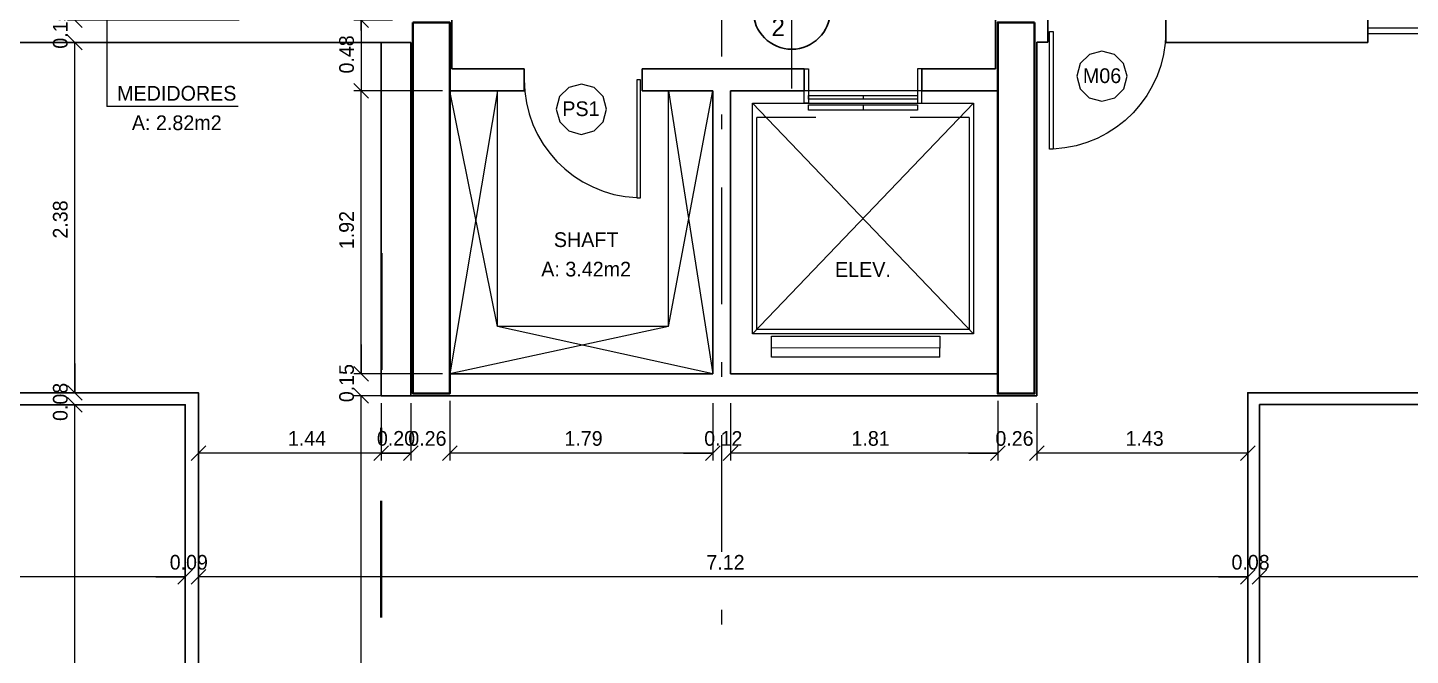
# Model space of a CAD drawing. Header units: metres. Extents: x 2.9 to 62.3, y 8 to 50.1.
# Drawn here: x 25.79 to 35.17, y 17.63 to 21.89 of the extents above; entities that cross this region are included whole.
import ezdxf
from ezdxf.enums import TextEntityAlignment as Align

# ---------------------------------------------------------------- set-up
doc = ezdxf.new("R2010")
doc.units = ezdxf.units.M
doc.header["$MEASUREMENT"] = 0
doc.linetypes.add('DGN Style 4', pattern=[1.582636, 0.790824, -0.395412, 0.00098853, -0.395412])
doc.layers.get('Defpoints').update_dxf_attribs({"lineweight": 0})
for name, color, linetype, lineweight in [('Level 12', 7, 'Continuous', 0), ('Level 14', 7, 'Continuous', 0), ('Level 3', 7, 'Continuous', 0), ('Level 43', 7, 'Continuous', 0), ('Level 44', 7, 'Continuous', 0), ('Level 57', 7, 'Continuous', 0), ('Level 7', 7, 'Continuous', 0)]:
    doc.layers.add(name, color=color, linetype=linetype, lineweight=lineweight)
doc.styles.add('Style-INTL_ENGINEERING', font='INTL_ENGINEERING.shx')
doc.dimstyles.get("Standard").update_dxf_attribs({"dimtxt": 0.18, "dimasz": 0.18, "dimexe": 0.18, "dimexo": 0.0625, "dimgap": 0.09, "dimtad": 0, "dimtih": 1, "dimtoh": 1, "dimdec": 4, "dimzin": 1, "dimdsep": 46, "dimtxsty": 'Standard', "dimcen": 0, "dimadec": 0, "dimazin": 0, "dimtfac": 1, "dimtdec": 4, "dimtofl": 0, "dimtmove": 0, "dimatfit": 3, "dimfxl": 0, "dimtolj": 1, "dimtzin": 1, "dimarcsym": 0})

# ---------------------------------------------------------------- blocks, each defined once
blk = doc.blocks.new('*U20')
at = {"layer": 'Level 14', "color": 7, "linetype": 'Continuous', "lineweight": 13}
for p, q in [((-0.39, 0.3613), (-0.365, 0.3614)), ((-0.39, -0.4386), (-0.39, 0.3613)), ((-0.365, 0.3614), (-0.365, -0.4386)), ((-0.365, -0.4386), (-0.39, -0.4386))]:
    blk.add_line(p, q, dxfattribs=at)
at = {"layer": 'Level 14', "color": 7, "linetype": 'Continuous', "lineweight": 13, "extrusion": (0, 0, -1)}
blk.add_arc((0.4, 0.3614), 0.8, 179.99984, 267.49235, dxfattribs=at)
at = {"layer": 'Level 7', "color": 7, "linetype": 'Continuous', "lineweight": 30}
for p, q in [((-0.4, 0.4386), (-0.4, 0.2886)), ((0.4, 0.4364), (0.4, 0.2864))]:
    blk.add_line(p, q, dxfattribs=at)
blk = doc.blocks.new('*D26')
at = {"layer": 'Defpoints'}
for p in [(34.151, 18.4867), (39.9441, 18.4867), (34.151, 18.1599), (37.0475, 18.1599)]:
    blk.add_point(p, dxfattribs=at)
at = {"layer": 'Level 43', "color": 2, "linetype": 'Continuous', "lineweight": 0}
for p, q in [((34.151, 18.4372), (34.151, 18.1104)), ((39.9441, 18.4372), (39.9441, 18.1104)), ((34.1012, 18.1102), (34.2007, 18.2097)), ((39.9938, 18.2097), (39.8943, 18.1102)), ((39.9441, 18.1599), (34.151, 18.1599))]:
    blk.add_line(p, q, dxfattribs=at)
at = {"layer": 'Level 43', "color": 2, "linetype": 'Continuous', "lineweight": 0, "style": 'Style-INTL_ENGINEERING'}
blk.add_text('5.79', height=0.0995, dxfattribs=at).set_placement((36.9053, 18.2592), align=Align.MIDDLE_LEFT)
blk = doc.blocks.new('_Oblique')
at = {"color": 0, "linetype": 'ByBlock', "lineweight": -2}
blk.add_line((0.5, 0.5), (-0.5, -0.5), dxfattribs=at)
blk = doc.blocks.new('*D27')
at = {"layer": 'Defpoints'}
for p in [(34.071, 18.5667), (34.151, 18.4867), (34.071, 18.1599), (34.111, 18.1599)]:
    blk.add_point(p, dxfattribs=at)
at = {"layer": 'Level 43', "color": 2, "linetype": 'Continuous', "lineweight": 0}
for p, q in [((34.071, 18.5172), (34.071, 18.1104)), ((34.151, 18.4372), (34.151, 18.1104)), ((34.1207, 18.2097), (34.0212, 18.1102)), ((34.1012, 18.1102), (34.2007, 18.2097)), ((33.8715, 18.1599), (34.071, 18.1599)), ((34.2614, 18.1599), (34.151, 18.1599))]:
    blk.add_line(p, q, dxfattribs=at)
at = {"layer": 'Level 43', "color": 2, "linetype": 'Continuous', "lineweight": 0, "style": 'Style-INTL_ENGINEERING'}
blk.add_text('0.08', height=0.0995, dxfattribs=at).set_placement((33.9606, 18.2592), align=Align.MIDDLE_LEFT)
blk = doc.blocks.new('*D28')
at = {"layer": 'Defpoints'}
for p in [(26.9493, 18.5658), (34.071, 18.5667), (26.9493, 18.1599), (30.5101, 18.1599)]:
    blk.add_point(p, dxfattribs=at)
at = {"layer": 'Level 43', "color": 2, "linetype": 'Continuous', "lineweight": 0}
for p, q in [((26.9493, 18.5163), (26.9493, 18.1104)), ((34.071, 18.5172), (34.071, 18.1104)), ((26.8995, 18.1102), (26.999, 18.2097)), ((34.1207, 18.2097), (34.0212, 18.1102)), ((34.071, 18.1599), (26.9493, 18.1599))]:
    blk.add_line(p, q, dxfattribs=at)
at = {"layer": 'Level 43', "color": 2, "linetype": 'Continuous', "lineweight": 0, "style": 'Style-INTL_ENGINEERING'}
blk.add_text('7.12', height=0.0995, dxfattribs=at).set_placement((30.3965, 18.2592), align=Align.MIDDLE_LEFT)
blk = doc.blocks.new('*D29')
at = {"layer": 'Defpoints'}
for p in [(26.9493, 18.5658), (26.8595, 18.4858), (26.8595, 18.1599), (26.9044, 18.1599)]:
    blk.add_point(p, dxfattribs=at)
at = {"layer": 'Level 43', "color": 2, "linetype": 'Continuous', "lineweight": 0}
for p, q in [((26.9493, 18.5163), (26.9493, 18.1104)), ((26.8595, 18.4363), (26.8595, 18.1104)), ((26.9092, 18.2097), (26.8097, 18.1102)), ((26.8995, 18.1102), (26.999, 18.2097)), ((26.66, 18.1599), (26.8595, 18.1599)), ((27.0552, 18.1599), (26.9493, 18.1599))]:
    blk.add_line(p, q, dxfattribs=at)
at = {"layer": 'Level 43', "color": 2, "linetype": 'Continuous', "lineweight": 0, "style": 'Style-INTL_ENGINEERING'}
blk.add_text('0.09', height=0.0995, dxfattribs=at).set_placement((26.7535, 18.2592), align=Align.MIDDLE_LEFT)
blk = doc.blocks.new('*D30')
at = {"layer": 'Defpoints'}
for p in [(21.2045, 18.4858), (26.8595, 18.4858), (21.2045, 18.1599), (24.032, 18.1599)]:
    blk.add_point(p, dxfattribs=at)
at = {"layer": 'Level 43', "color": 2, "linetype": 'Continuous', "lineweight": 0}
for p, q in [((21.2045, 18.4363), (21.2045, 18.1104)), ((26.8595, 18.4363), (26.8595, 18.1104)), ((21.1547, 18.1102), (21.2542, 18.2097)), ((26.9092, 18.2097), (26.8097, 18.1102)), ((26.8595, 18.1599), (21.2045, 18.1599))]:
    blk.add_line(p, q, dxfattribs=at)
at = {"layer": 'Level 43', "color": 2, "linetype": 'Continuous', "lineweight": 0, "style": 'Style-INTL_ENGINEERING'}
blk.add_text('5.66', height=0.0995, dxfattribs=at).set_placement((23.8847, 18.2592), align=Align.MIDDLE_LEFT)
blk = doc.blocks.new('*D90')
at = {"layer": 'Defpoints'}
for p in [(36.7049, 22.3806), (39.6846, 22.3806), (33.7253, 21.9391), (39.6846, 21.789)]:
    blk.add_point(p, dxfattribs=at)
at = {"layer": 'Level 43', "color": 2, "linetype": 'Continuous', "lineweight": 0}
for p, q in [((33.6755, 22.3308), (33.775, 22.4303)), ((33.7253, 21.9886), (33.7253, 22.4301)), ((33.7253, 22.3806), (39.6846, 22.3806)), ((39.7343, 22.4303), (39.6348, 22.3308)), ((39.6846, 21.8385), (39.6846, 22.4301))]:
    blk.add_line(p, q, dxfattribs=at)
at = {"layer": 'Level 43', "color": 2, "linetype": 'Continuous', "lineweight": 0, "style": 'Style-INTL_ENGINEERING'}
blk.add_text('5.96', height=0.0995, dxfattribs=at).set_placement((36.56, 22.4798), align=Align.MIDDLE_LEFT)
blk = doc.blocks.new('*D114')
at = {"layer": 'Defpoints'}
for p in [(32.3745, 19.4046), (32.6395, 19.3892), (32.3745, 19.0007), (32.507, 19.0007)]:
    blk.add_point(p, dxfattribs=at)
at = {"layer": 'Level 43', "color": 2, "linetype": 'Continuous', "lineweight": 0}
for p, q in [((32.3745, 19.3551), (32.3745, 18.9512)), ((32.6395, 19.3397), (32.6395, 18.9512)), ((32.175, 19.0007), (32.3745, 19.0007)), ((32.4243, 19.0504), (32.3248, 18.9509)), ((32.5898, 18.9509), (32.6893, 19.0504)), ((32.839, 19.0007), (32.6395, 19.0007))]:
    blk.add_line(p, q, dxfattribs=at)
at = {"layer": 'Level 43', "color": 2, "linetype": 'Continuous', "lineweight": 0, "style": 'Style-INTL_ENGINEERING'}
blk.add_text('0.26', height=0.0995, dxfattribs=at).set_placement((32.3582, 19.0999), align=Align.MIDDLE_LEFT)
blk = doc.blocks.new('*D115')
at = {"layer": 'Defpoints'}
for p in [(30.5596, 19.3892), (32.3745, 19.4046), (30.5596, 19.0007), (31.467, 19.0007)]:
    blk.add_point(p, dxfattribs=at)
at = {"layer": 'Level 43', "color": 2, "linetype": 'Continuous', "lineweight": 0}
for p, q in [((30.5596, 19.3397), (30.5596, 18.9512)), ((32.3745, 19.3551), (32.3745, 18.9512)), ((30.5098, 18.9509), (30.6093, 19.0504)), ((32.3745, 19.0007), (30.5596, 19.0007)), ((32.4243, 19.0504), (32.3248, 18.9509))]:
    blk.add_line(p, q, dxfattribs=at)
at = {"layer": 'Level 43', "color": 2, "linetype": 'Continuous', "lineweight": 0, "style": 'Style-INTL_ENGINEERING'}
blk.add_text('1.81', height=0.0995, dxfattribs=at).set_placement((31.3817, 19.0999), align=Align.MIDDLE_LEFT)
blk = doc.blocks.new('*D116')
at = {"layer": 'Defpoints'}
for p in [(30.4396, 19.3892), (30.5596, 19.3892), (30.4396, 19.0007), (30.4996, 19.0007)]:
    blk.add_point(p, dxfattribs=at)
at = {"layer": 'Level 43', "color": 2, "linetype": 'Continuous', "lineweight": 0}
for p, q in [((30.4396, 19.3397), (30.4396, 18.9512)), ((30.5596, 19.3397), (30.5596, 18.9512)), ((30.2401, 19.0007), (30.4396, 19.0007)), ((30.4893, 19.0504), (30.3898, 18.9509)), ((30.5098, 18.9509), (30.6093, 19.0504)), ((30.6175, 19.0007), (30.5596, 19.0007))]:
    blk.add_line(p, q, dxfattribs=at)
at = {"layer": 'Level 43', "color": 2, "linetype": 'Continuous', "lineweight": 0, "style": 'Style-INTL_ENGINEERING'}
blk.add_text('0.12', height=0.0995, dxfattribs=at).set_placement((30.3817, 19.0999), align=Align.MIDDLE_LEFT)
blk = doc.blocks.new('*D117')
at = {"layer": 'Defpoints'}
for p in [(28.6545, 19.4046), (30.4396, 19.3892), (28.6545, 19.0007), (29.547, 19.0007)]:
    blk.add_point(p, dxfattribs=at)
at = {"layer": 'Level 43', "color": 2, "linetype": 'Continuous', "lineweight": 0}
for p, q in [((28.6545, 19.3551), (28.6545, 18.9512)), ((30.4396, 19.3397), (30.4396, 18.9512)), ((28.6048, 18.9509), (28.7043, 19.0504)), ((30.4396, 19.0007), (28.6545, 19.0007)), ((30.4893, 19.0504), (30.3898, 18.9509))]:
    blk.add_line(p, q, dxfattribs=at)
at = {"layer": 'Level 43', "color": 2, "linetype": 'Continuous', "lineweight": 0, "style": 'Style-INTL_ENGINEERING'}
blk.add_text('1.79', height=0.0995, dxfattribs=at).set_placement((29.4331, 19.0999), align=Align.MIDDLE_LEFT)
blk = doc.blocks.new('*D118')
at = {"layer": 'Defpoints'}
for p in [(28.3895, 19.3892), (28.6545, 19.4046), (28.3895, 19.0007), (28.522, 19.0007)]:
    blk.add_point(p, dxfattribs=at)
at = {"layer": 'Level 43', "color": 2, "linetype": 'Continuous', "lineweight": 0}
for p, q in [((28.3895, 19.3397), (28.3895, 18.9512)), ((28.6545, 19.3551), (28.6545, 18.9512)), ((28.19, 19.0007), (28.3895, 19.0007)), ((28.4393, 19.0504), (28.3398, 18.9509)), ((28.6048, 18.9509), (28.7043, 19.0504)), ((28.854, 19.0007), (28.6545, 19.0007))]:
    blk.add_line(p, q, dxfattribs=at)
at = {"layer": 'Level 43', "color": 2, "linetype": 'Continuous', "lineweight": 0, "style": 'Style-INTL_ENGINEERING'}
blk.add_text('0.26', height=0.0995, dxfattribs=at).set_placement((28.3732, 19.0999), align=Align.MIDDLE_LEFT)
blk = doc.blocks.new('*D119')
at = {"layer": 'Defpoints'}
for p in [(26.9493, 19.409), (28.3895, 19.3892), (26.9493, 19.0007), (27.6694, 19.0007)]:
    blk.add_point(p, dxfattribs=at)
at = {"layer": 'Level 43', "color": 2, "linetype": 'Continuous', "lineweight": 0}
for p, q in [((26.9493, 19.3595), (26.9493, 18.9512)), ((28.3895, 19.3397), (28.3895, 18.9512)), ((26.8995, 18.9509), (26.999, 19.0504)), ((28.3895, 19.0007), (26.9493, 19.0007)), ((28.4393, 19.0504), (28.3398, 18.9509))]:
    blk.add_line(p, q, dxfattribs=at)
at = {"layer": 'Level 43', "color": 2, "linetype": 'Continuous', "lineweight": 0, "style": 'Style-INTL_ENGINEERING'}
blk.add_text('1.44', height=0.0995, dxfattribs=at).set_placement((27.5558, 19.0999), align=Align.MIDDLE_LEFT)
blk = doc.blocks.new('*D113')
at = {"layer": 'Defpoints'}
for p in [(32.6395, 19.3892), (34.071, 19.4099), (32.6395, 19.0007), (33.3553, 19.0007)]:
    blk.add_point(p, dxfattribs=at)
at = {"layer": 'Level 43', "color": 2, "linetype": 'Continuous', "lineweight": 0}
for p, q in [((32.6395, 19.3397), (32.6395, 18.9512)), ((34.071, 19.3604), (34.071, 18.9512)), ((32.5898, 18.9509), (32.6893, 19.0504)), ((34.071, 19.0007), (32.6395, 19.0007)), ((34.1207, 19.0504), (34.0212, 18.9509))]:
    blk.add_line(p, q, dxfattribs=at)
at = {"layer": 'Level 43', "color": 2, "linetype": 'Continuous', "lineweight": 0, "style": 'Style-INTL_ENGINEERING'}
blk.add_text('1.43', height=0.0995, dxfattribs=at).set_placement((33.2417, 19.0999), align=Align.MIDDLE_LEFT)
blk = doc.blocks.new('TerminatorOpen')
at = {"color": 0, "linetype": 'ByBlock', "lineweight": -2}
for q in [(-1, 0.5), (-1, 0), (-1, -0.5)]:
    blk.add_line((0, 0), q, dxfattribs=at)
blk = doc.blocks.new('*U381')
at = {"layer": 'Level 44', "color": 4, "linetype": 'Continuous', "lineweight": 0, "flags": 128}
blk.add_lwpolyline([(0.00342, 0), (0.00294, 0.00172), (0.00172, 0.00296), (0, 0.00342), (-0.00171, 0.00296), (-0.00296, 0.00172), (-0.00341, 0), (-0.00294, -0.00171), (-0.00172, -0.00295), (-0.00001, -0.00341), (0.00173, -0.00294), (0.00295, -0.00171)], close=True, dxfattribs=at)
at = {"layer": 'Level 44', "color": 4, "linetype": 'Continuous', "lineweight": 0, "style": 'Style-INTL_ENGINEERING'}
blk.add_text('M06', height=0.001999, rotation=359.9999, dxfattribs=at).set_placement((-0.00259, -0.00093))
blk = doc.blocks.new('*U387')
at = {"layer": 'Level 44', "color": 4, "linetype": 'Continuous', "lineweight": 0, "flags": 128}
blk.add_lwpolyline([(0.00342, 0), (0.00294, 0.00172), (0.00172, 0.00296), (0, 0.00342), (-0.00171, 0.00296), (-0.00296, 0.00172), (-0.00341, 0), (-0.00294, -0.00171), (-0.00172, -0.00295), (-0.00001, -0.00341), (0.00173, -0.00294), (0.00295, -0.00171)], close=True, dxfattribs=at)
at = {"layer": 'Level 44', "color": 4, "linetype": 'Continuous', "lineweight": 0, "style": 'Style-INTL_ENGINEERING'}
blk.add_text('PS1', height=0.001999, rotation=359.9999, dxfattribs=at).set_placement((-0.00259, -0.00093))
blk = doc.blocks.new('INDESP_2')
at = {"layer": 'Level 3', "color": 131, "linetype": 'Continuous', "lineweight": 0}
for p, q in [((0.01506, -0.01302), (0.01507, 0.01257)), ((0.00001, 0), (0.03099, 0))]:
    blk.add_line(p, q, dxfattribs=at)
at = {"layer": 'Level 3', "color": 131, "linetype": 'Continuous', "lineweight": 13}
blk.add_line((0.0221, 0), (0.02213, 0.00002), dxfattribs=at)
at = {"layer": 'Level 3', "color": 131, "linetype": 'Continuous', "lineweight": 30}
blk.add_circle((0.01505, 0.00001), 0.00645, dxfattribs=at)
at = {"layer": 'Level 3', "color": 131, "linetype": 'Continuous', "lineweight": 30, "style": 'Style-INTL_ENGINEERING'}
for s, p in [('2', (0.01159, 0.00105)), ('3', (0.01633, 0.00098)), ('2', (0.01167, -0.00425))]:
    blk.add_text(s, height=0.003, rotation=0, dxfattribs=at).set_placement(p)
blk = doc.blocks.new('INDESP_5')
at = {"layer": 'Level 3', "color": 131, "linetype": 'Continuous', "lineweight": 0}
for p, q in [((0.01506, -0.01302), (0.01507, 0.01257)), ((0.00001, 0), (0.03099, 0))]:
    blk.add_line(p, q, dxfattribs=at)
at = {"layer": 'Level 3', "color": 131, "linetype": 'Continuous', "lineweight": 13}
blk.add_line((0.0221, 0), (0.02213, 0.00002), dxfattribs=at)
at = {"layer": 'Level 3', "color": 131, "linetype": 'Continuous', "lineweight": 30}
blk.add_circle((0.01505, 0.00001), 0.00645, dxfattribs=at)
at = {"layer": 'Level 3', "color": 131, "linetype": 'Continuous', "lineweight": 30, "style": 'Style-INTL_ENGINEERING'}
for s, p in [('2', (0.01159, 0.00105)), ('4', (0.01633, 0.00098)), ('2', (0.01167, -0.00425))]:
    blk.add_text(s, height=0.003, rotation=0, dxfattribs=at).set_placement(p)
blk = doc.blocks.new('*U443')
at = {"layer": 'Level 3', "color": 2, "linetype": 'DGN Style 4', "lineweight": 40}
blk.add_line((-0.0555, -2.1144), (-0.053, 0.7084), dxfattribs=at)
blk = doc.blocks.new('*D451')
at = {"layer": 'Defpoints'}
for p in [(26.1099, 19.329), (26.8595, 19.329), (26.1099, 17.3643), (26.7332, 15.3996)]:
    blk.add_point(p, dxfattribs=at)
at = {"layer": 'Level 43', "color": 2, "linetype": 'Continuous', "lineweight": 0}
for p, q in [((26.0601, 19.3788), (26.1596, 19.2793)), ((26.81, 19.329), (26.0604, 19.329)), ((26.1099, 15.3996), (26.1099, 19.329)), ((26.1596, 15.3499), (26.0601, 15.4494)), ((26.6837, 15.3996), (26.0604, 15.3996))]:
    blk.add_line(p, q, dxfattribs=at)
at = {"layer": 'Level 43', "color": 2, "linetype": 'Continuous', "lineweight": 0, "style": 'Style-INTL_ENGINEERING'}
blk.add_text('3.93', height=0.0995, rotation=90, dxfattribs=at).set_placement((26.0106, 17.2221), align=Align.MIDDLE_LEFT)
blk = doc.blocks.new('*D452')
at = {"layer": 'Defpoints'}
for p in [(26.1099, 19.409), (26.1099, 19.369), (26.9493, 19.409), (26.8595, 19.329)]:
    blk.add_point(p, dxfattribs=at)
at = {"layer": 'Level 43', "color": 2, "linetype": 'Continuous', "lineweight": 0}
for p, q in [((26.1099, 19.6085), (26.1099, 19.409)), ((26.1596, 19.3593), (26.0601, 19.4588)), ((26.0601, 19.3788), (26.1596, 19.2793)), ((26.8998, 19.409), (26.0604, 19.409)), ((26.81, 19.329), (26.0604, 19.329)), ((26.1099, 19.2186), (26.1099, 19.329))]:
    blk.add_line(p, q, dxfattribs=at)
at = {"layer": 'Level 43', "color": 2, "linetype": 'Continuous', "lineweight": 0, "style": 'Style-INTL_ENGINEERING'}
blk.add_text('0.08', height=0.0995, rotation=90, dxfattribs=at).set_placement((26.0106, 19.2186), align=Align.MIDDLE_LEFT)
blk = doc.blocks.new('*D453')
at = {"layer": 'Defpoints'}
for p in [(26.1099, 21.789), (27.5145, 21.789), (26.1099, 20.599), (26.9493, 19.409)]:
    blk.add_point(p, dxfattribs=at)
at = {"layer": 'Level 43', "color": 2, "linetype": 'Continuous', "lineweight": 0}
for p, q in [((26.0601, 21.8388), (26.1596, 21.7393)), ((27.465, 21.789), (26.0604, 21.789)), ((26.1099, 19.409), (26.1099, 21.789)), ((26.1596, 19.3593), (26.0601, 19.4588)), ((26.8998, 19.409), (26.0604, 19.409))]:
    blk.add_line(p, q, dxfattribs=at)
at = {"layer": 'Level 43', "color": 2, "linetype": 'Continuous', "lineweight": 0, "style": 'Style-INTL_ENGINEERING'}
blk.add_text('2.38', height=0.0995, rotation=90, dxfattribs=at).set_placement((26.0106, 20.4572), align=Align.MIDDLE_LEFT)
blk = doc.blocks.new('*D454')
at = {"layer": 'Defpoints'}
for p in [(26.1099, 21.939), (27.2738, 21.939), (26.1099, 21.864), (27.5145, 21.789)]:
    blk.add_point(p, dxfattribs=at)
at = {"layer": 'Level 43', "color": 2, "linetype": 'Continuous', "lineweight": 0}
for p, q in [((26.1099, 22.1385), (26.1099, 21.939)), ((26.1596, 21.8893), (26.0601, 21.9888)), ((27.2243, 21.939), (26.0604, 21.939)), ((26.0601, 21.8388), (26.1596, 21.7393)), ((27.465, 21.789), (26.0604, 21.789)), ((26.1099, 21.7461), (26.1099, 21.789))]:
    blk.add_line(p, q, dxfattribs=at)
at = {"layer": 'Level 43', "color": 2, "linetype": 'Continuous', "lineweight": 0, "style": 'Style-INTL_ENGINEERING'}
blk.add_text('0.15', height=0.0995, rotation=90, dxfattribs=at).set_placement((26.0106, 21.7461), align=Align.MIDDLE_LEFT)
blk = doc.blocks.new('*D462')
at = {"layer": 'Defpoints'}
for p in [(28.053, 19.3892), (28.3895, 19.3892), (28.053, 17.3944), (28.7297, 15.3996)]:
    blk.add_point(p, dxfattribs=at)
at = {"layer": 'Level 43', "color": 2, "linetype": 'Continuous', "lineweight": 0}
for p, q in [((28.0032, 19.439), (28.1027, 19.3395)), ((28.34, 19.3892), (28.0035, 19.3892)), ((28.053, 15.3996), (28.053, 19.3892)), ((28.1027, 15.3499), (28.0032, 15.4494)), ((28.6802, 15.3996), (28.0035, 15.3996))]:
    blk.add_line(p, q, dxfattribs=at)
at = {"layer": 'Level 43', "color": 2, "linetype": 'Continuous', "lineweight": 0, "style": 'Style-INTL_ENGINEERING'}
blk.add_text('3.99', height=0.0995, rotation=90, dxfattribs=at).set_placement((27.9537, 17.2518), align=Align.MIDDLE_LEFT)
blk = doc.blocks.new('*D463')
at = {"layer": 'Defpoints'}
for p in [(28.053, 19.5392), (28.6545, 19.5392), (28.053, 19.4642), (28.3895, 19.3892)]:
    blk.add_point(p, dxfattribs=at)
at = {"layer": 'Level 43', "color": 2, "linetype": 'Continuous', "lineweight": 0}
for p, q in [((28.053, 19.7387), (28.053, 19.5392)), ((28.1027, 19.4895), (28.0032, 19.589)), ((28.605, 19.5392), (28.0035, 19.5392)), ((28.0032, 19.439), (28.1027, 19.3395)), ((28.34, 19.3892), (28.0035, 19.3892)), ((28.053, 19.3463), (28.053, 19.3892))]:
    blk.add_line(p, q, dxfattribs=at)
at = {"layer": 'Level 43', "color": 2, "linetype": 'Continuous', "lineweight": 0, "style": 'Style-INTL_ENGINEERING'}
blk.add_text('0.15', height=0.0995, rotation=90, dxfattribs=at).set_placement((27.9537, 19.3463), align=Align.MIDDLE_LEFT)
blk = doc.blocks.new('*D464')
at = {"layer": 'Defpoints'}
for p in [(28.053, 21.459), (28.6545, 21.459), (28.053, 20.4991), (28.6545, 19.5392)]:
    blk.add_point(p, dxfattribs=at)
at = {"layer": 'Level 43', "color": 2, "linetype": 'Continuous', "lineweight": 0}
for p, q in [((28.0032, 21.5088), (28.1027, 21.4093)), ((28.605, 21.459), (28.0035, 21.459)), ((28.053, 19.5392), (28.053, 21.459)), ((28.1027, 19.4895), (28.0032, 19.589)), ((28.605, 19.5392), (28.0035, 19.5392))]:
    blk.add_line(p, q, dxfattribs=at)
at = {"layer": 'Level 43', "color": 2, "linetype": 'Continuous', "lineweight": 0, "style": 'Style-INTL_ENGINEERING'}
blk.add_text('1.92', height=0.0995, rotation=90, dxfattribs=at).set_placement((27.9537, 20.3852), align=Align.MIDDLE_LEFT)
blk = doc.blocks.new('*D465')
at = {"layer": 'Defpoints'}
for p in [(28.053, 21.939), (28.3145, 21.939), (28.053, 21.7241), (28.6545, 21.459)]:
    blk.add_point(p, dxfattribs=at)
at = {"layer": 'Level 43', "color": 2, "linetype": 'Continuous', "lineweight": 0}
for p, q in [((28.0032, 21.9888), (28.1027, 21.8893)), ((28.265, 21.939), (28.0035, 21.939)), ((28.053, 21.8702), (28.053, 21.939)), ((28.053, 21.939), (28.053, 21.459)), ((28.1027, 21.4093), (28.0032, 21.5088)), ((28.605, 21.459), (28.0035, 21.459))]:
    blk.add_line(p, q, dxfattribs=at)
at = {"layer": 'Level 43', "color": 2, "linetype": 'Continuous', "lineweight": 0, "style": 'Style-INTL_ENGINEERING'}
blk.add_text('0.48', height=0.0995, rotation=90, dxfattribs=at).set_placement((27.9537, 21.578), align=Align.MIDDLE_LEFT)
blk = doc.blocks.new('ELEV1')
at = {"color": 7, "linetype": 'Continuous', "lineweight": 30}
for p, q in [((-0.4, 0), (-0.4, 0.15)), ((0.4, 0), (0.4, 0.15))]:
    blk.add_line(p, q, dxfattribs=at)
at = {"color": 7, "linetype": 'Continuous', "lineweight": 0}
blk.add_line((-0.4, 0), (0.4, 0), dxfattribs=at)
at = {"color": 120, "linetype": 'Continuous', "lineweight": 0}
for p, q in [((0.75, -1.6489), (-0.75, -0.0827)), ((0.75, -0.0827), (-0.75, -1.6489)), ((-0.37, -0.03), (-0.37, -0.055)), ((0.37, -0.03), (-0.37, -0.03)), ((-0.37, -0.055), (0.37, -0.055)), ((0, -0.03), (0, -0.055)), ((0.37, -0.055), (0.37, -0.03)), ((-0.7213, -0.18), (-0.7213, -1.6202)), ((-0.7213, -0.18), (-0.32, -0.18)), ((-0.37, -0.095), (-0.37, -0.13)), ((0.37, -0.095), (-0.37, -0.095)), ((-0.37, -0.13), (0.37, -0.13)), ((0, -0.095), (0, -0.13)), ((0.32, -0.18), (0.7213, -0.18)), ((0.37, -0.13), (0.37, -0.095)), ((0.7213, -1.6202), (0.7213, -0.18)), ((-0.7213, -1.6202), (0.7213, -1.6202)), ((-0.5212, -1.8076), (-0.5213, -1.7452)), ((0.6213, -1.8076), (0.6213, -1.7451)), ((-0.5212, -1.8076), (0.6213, -1.8076))]:
    blk.add_line(p, q, dxfattribs=at)
at = {"color": 120, "linetype": 'Continuous', "lineweight": 0, "flags": 128}
for points in [[(-0.37, -0.0827), (-0.4, -0.0827), (-0.4, 0.15), (-0.37, 0.15)], [(0.37, -0.0826), (0.4, -0.0826), (0.4, 0.15), (0.37, 0.15)], [(-0.75, -1.6489), (0.75, -1.6489), (0.75, -0.0827), (-0.75, -0.0827)], [(-0.5213, -1.7452), (0.6213, -1.7451), (0.6212, -1.6651), (-0.5212, -1.6652)]]:
    blk.add_lwpolyline(points, close=True, dxfattribs=at)
blk = doc.blocks.new('P80D_1_1')
at = {"color": 7, "linetype": 'Continuous', "lineweight": 13}
for p, q in [((0.035, 0.875), (0.01, 0.875)), ((0.01, 0.875), (0.01, 0.075)), ((0.035, 0.075), (0.035, 0.875)), ((0.01, 0.075), (0.035, 0.075))]:
    blk.add_line(p, q, dxfattribs=at)
at = {"color": 7, "linetype": 'Continuous', "lineweight": 30}
for p, q in [((0, 0), (0, 0.15)), ((0.8, 0), (0.8, 0.15))]:
    blk.add_line(p, q, dxfattribs=at)
at = {"color": 7, "linetype": 'Continuous', "lineweight": 13}
blk.add_arc((0, 0.0749), 0.8, 0.00011, 87.49262, dxfattribs=at)
blk = doc.blocks.new('*D609')
at = {"layer": 'Defpoints', "color": 0, "linetype": 'Continuous', "lineweight": 0}
for p in [(28.1895, 19.3892), (28.3895, 19.3892), (28.1895, 19.0007)]:
    blk.add_point(p, dxfattribs=at)
at = {"layer": 'Level 43', "color": 2, "linetype": 'Continuous', "lineweight": 0}
for p, q in [((28.1895, 19.3397), (28.1895, 18.9512)), ((28.3895, 19.3397), (28.3895, 18.9512))]:
    blk.add_line(p, q, dxfattribs=at)
at = {"layer": 'Level 43', "color": 0, "linetype": 'Continuous', "lineweight": -2}
blk.add_line((28.3895, 19.0007), (28.1895, 19.0007), dxfattribs=at)
at = {"layer": 'Level 43', "color": 0, "linetype": 'Continuous', "lineweight": -2, "xscale": 0.0995, "yscale": 0.0995, "zscale": 0.0995, "rotation": 180}
blk.add_blockref('_Oblique', (28.1895, 19.0007), dxfattribs=at)
at = {"layer": 'Level 43', "color": 0, "linetype": 'Continuous', "lineweight": -2, "xscale": 0.0995, "yscale": 0.0995, "zscale": 0.0995}
blk.add_blockref('_Oblique', (28.3895, 19.0007), dxfattribs=at)
at = {"layer": 'Level 43', "color": 0, "linetype": 'Continuous', "lineweight": 0, "insert": (28.2895, 19.0999), "char_height": 0.0995, "attachment_point": 5, "style": 'Style-INTL_ENGINEERING'}
blk.add_mtext('0.20', dxfattribs=at)

msp = doc.modelspace()

# ---------------------------------------------------------------- linework, layer by layer
at = {"layer": 'Level 12', "color": 2, "linetype": 'Continuous', "lineweight": 13}
msp.add_line((27.2176, 21.3534), (26.3272, 21.3534), dxfattribs=at)
at = {"layer": 'Level 43', "color": 3, "linetype": 'DGN Style 4', "lineweight": 0}
msp.add_line((30.4996, 27.5301), (30.4996, 11.4338), dxfattribs=at)
at = {"layer": 'Level 43', "color": 7, "linetype": 'Continuous', "lineweight": 30}
for p, q in [((28.6695, 21.9413), (28.6695, 21.609)), ((32.3595, 21.9413), (32.3595, 21.609)), ((28.1895, 19.3892), (28.1895, 21.789)), ((28.3895, 19.3892), (28.3895, 21.789)), ((32.6395, 21.7913), (32.6395, 19.3892)), ((29.1595, 21.609), (28.6695, 21.609)), ((29.9596, 21.609), (31.0596, 21.609)), ((31.8596, 21.609), (32.3595, 21.609)), ((29.1596, 21.459), (28.6545, 21.459)), ((29.9596, 21.459), (30.4396, 21.459)), ((30.4396, 19.5392), (30.4396, 21.459)), ((30.5596, 19.5392), (30.5596, 21.459)), ((30.5596, 21.459), (31.0596, 21.459)), ((31.8596, 21.459), (32.3745, 21.459)), ((30.4396, 19.5392), (28.6545, 19.5392)), ((32.3745, 19.5392), (30.5596, 19.5392)), ((32.6395, 19.3892), (28.1895, 19.3892))]:
    msp.add_line(p, q, dxfattribs=at)
at = {"layer": 'Level 43', "color": 7, "linetype": 'Continuous', "lineweight": 0}
for p, q in [((28.9796, 19.859), (28.6545, 21.459)), ((28.9796, 21.459), (28.6545, 19.5392)), ((30.1396, 19.859), (30.4396, 21.459)), ((30.1396, 21.459), (30.4396, 19.5392)), ((30.1396, 19.859), (28.6545, 19.5392)), ((30.4396, 19.5392), (28.9796, 19.859)), ((30.1396, 19.859), (28.9796, 19.859))]:
    msp.add_line(p, q, dxfattribs=at)
at = {"layer": 'Level 43', "color": 7, "linetype": 'Continuous', "lineweight": 13}
for p, q in [((28.9796, 19.859), (28.9796, 21.459)), ((30.1396, 19.859), (30.1396, 21.459))]:
    msp.add_line(p, q, dxfattribs=at)
at = {"layer": 'Level 43', "color": 131, "linetype": 'Continuous', "lineweight": 40, "flags": 128}
for points in [[(28.4045, 21.9246), (28.6545, 21.9246), (28.6545, 19.4046), (28.4045, 19.4046)], [(32.6245, 21.9246), (32.3745, 21.9246), (32.3745, 19.4046), (32.6245, 19.4046)]]:
    msp.add_lwpolyline(points, close=True, dxfattribs=at)
at = {"layer": 'Level 57', "color": 131, "linetype": 'Continuous', "lineweight": 0}
for p, q in [((34.8854, 21.889), (37.8854, 21.889)), ((34.8854, 21.849), (37.8854, 21.849))]:
    msp.add_line(p, q, dxfattribs=at)
at = {"layer": 'Level 7', "color": 7, "linetype": 'Continuous', "lineweight": 30}
for p, q in [((34.8854, 21.939), (34.8854, 21.789)), ((28.3895, 21.789), (21.3143, 21.789)), ((32.6395, 21.7913), (32.7145, 21.7913)), ((33.5145, 21.789), (34.8854, 21.789))]:
    msp.add_line(p, q, dxfattribs=at)
at = {"layer": 'Level 7', "color": 7, "linetype": 'Continuous', "lineweight": 30, "flags": 128}
for points in [[(26.9493, 15.3996), (26.9493, 19.409), (21.3143, 19.409)], [(39.6843, 19.4099), (34.071, 19.4099), (34.071, 15.3996)], [(26.8595, 15.3996), (26.8595, 19.329), (21.2045, 19.329), (21.2045, 15.5141)], [(34.151, 15.3996), (34.151, 19.3299), (39.9441, 19.3299)]]:
    msp.add_lwpolyline(points, dxfattribs=at)

# ---------------------------------------------------------------- block references
at = {"layer": 'Level 3', "color": 2, "linetype": 'Continuous', "lineweight": 30}
msp.add_blockref('*U443', (28.2443, 19.9991), dxfattribs=at)
at = {"layer": 'Level 3', "color": 131, "linetype": 'Continuous', "lineweight": 30, "xscale": 40.50002794240174, "yscale": 40.50002794240174, "zscale": 40.50002794240174, "rotation": 0.0006587766262007}
for name, p in [('INDESP_5', (24.7332, 22.2726)), ('INDESP_2', (30.3663, 22.0035))]:
    msp.add_blockref(name, p, dxfattribs=at)
at = {"layer": 'Level 43', "color": 7, "linetype": 'Continuous', "lineweight": 30, "xscale": 1.000000000010841, "yscale": 1.000000000010841, "rotation": 179.9997331952823}
msp.add_blockref('P80D_1_1', (29.9596, 21.609), dxfattribs=at)
at = {"layer": 'Level 43', "color": 120, "linetype": 'Continuous', "lineweight": 0, "xscale": 1.000000000097578, "yscale": -1.000000000097578, "rotation": 179.999199585847}
msp.add_blockref('ELEV1', (31.4596, 21.4591), dxfattribs=at)
at = {"layer": 'Level 44', "color": 4, "linetype": 'Continuous', "lineweight": 0, "xscale": 50.00000000487893, "yscale": 50.00000000487893, "zscale": 50.00000000487893, "rotation": 0.0008004141529982}
for name, p in [('*U381', (33.0816, 21.5595)), ('*U387', (29.548, 21.3351))]:
    msp.add_blockref(name, p, dxfattribs=at)
at = {"layer": 'Level 7', "color": 7, "linetype": 'Continuous', "lineweight": 30}
msp.add_blockref('*U20', (33.1145, 21.5027), dxfattribs=at)

# ---------------------------------------------------------------- texts
at = {"layer": 'Level 12', "color": 2, "linetype": 'Continuous', "lineweight": 13, "char_height": 0.1, "attachment_point": 5, "line_spacing_factor": 1.200006, "style": 'Style-INTL_ENGINEERING'}
for s, insert in [('MEDIDORES\\PA: 2.82m2\\P', (26.8014, 21.3427)), ('SHAFT\\PA: 3.42m2\\P', (29.5802, 20.3488)), ('ELEV.\\P', (31.4591, 20.2468))]:
    msp.add_mtext(s, dxfattribs=dict(at, insert=insert))

# ---------------------------------------------------------------- dimensions: what is measured, and where the dimension line sits
at = {"layer": 'Level 43', "color": 2, "linetype": 'Continuous', "lineweight": 0}
dim = msp.add_linear_dim(base=(39.6846, 22.3806), p1=(33.7253, 21.9391), p2=(39.6846, 21.789), dimstyle='Standard', override={"dimtxt": 0.0995, "dimasz": 0.0995, "dimexe": 0.0495, "dimexo": 0.0495, "dimgap": 0.0495, "dimtad": 1, "dimtih": 0, "dimtoh": 0, "dimdec": 2, "dimzin": 3, "dimtxsty": 'Style-INTL_ENGINEERING', "dimblk": 'Oblique', "dimclre": 2, "dimtdec": 2, "dimatfit": 1, "dimfrac": 2, "dimtolj": 0, "dimtzin": 3, "dimlwe": 0}, dxfattribs=at)
dim.commit()
dim.dimension.update_dxf_attribs({"geometry": '*D90', "text_midpoint": (36.7049, 22.3806)})
for base, p1, p2, angle, picture, middle in [((26.1099, 21.939), (27.5145, 21.789), (27.2738, 21.939), 90, '*D454', (26.1099, 21.864)), ((28.053, 21.939), (28.6545, 21.459), (28.3145, 21.939), 90, '*D465', (28.053, 21.7241)), ((28.053, 19.5392), (28.3895, 19.3892), (28.6545, 19.5392), 90, '*D463', (28.053, 19.4642)), ((26.1099, 19.409), (26.8595, 19.329), (26.9493, 19.409), 90, '*D452', (26.1099, 19.369)), ((28.1895, 19.0007), (28.3895, 19.3892), (28.1895, 19.3892), 180, '*D609', (28.2895, 19.0007)), ((30.4396, 19.0007), (30.5596, 19.3892), (30.4396, 19.3892), 180, '*D116', (30.4996, 19.0007)), ((26.8595, 18.1599), (26.9493, 18.5658), (26.8595, 18.4858), 180, '*D29', (26.9044, 18.1599)), ((34.071, 18.1599), (34.151, 18.4867), (34.071, 18.5667), 180, '*D27', (34.111, 18.1599))]:
    dim = msp.add_linear_dim(base=base, p1=p1, p2=p2, angle=angle, dimstyle='Standard', override={"dimtxt": 0.0995, "dimasz": 0.0995, "dimexe": 0.0495, "dimexo": 0.0495, "dimgap": 0.0495, "dimtad": 1, "dimtih": 0, "dimtoh": 0, "dimdec": 2, "dimzin": 3, "dimtxsty": 'Style-INTL_ENGINEERING', "dimblk": 'Oblique', "dimclre": 2, "dimtdec": 2, "dimatfit": 1, "dimfrac": 2, "dimtolj": 0, "dimtzin": 3, "dimlwe": 0}, dxfattribs=at)
    dim.commit()
    dim.dimension.update_dxf_attribs({"geometry": picture, "text_midpoint": middle, "dimtype": 160})
for base, p1, p2, angle, picture, middle in [((26.1099, 21.789), (26.9493, 19.409), (27.5145, 21.789), 90, '*D453', (26.1099, 20.599)), ((28.053, 21.459), (28.6545, 19.5392), (28.6545, 21.459), 90, '*D464', (28.053, 20.4991)), ((28.053, 19.3892), (28.7297, 15.3996), (28.3895, 19.3892), 90, '*D462', (28.053, 17.3944)), ((26.1099, 19.329), (26.7332, 15.3996), (26.8595, 19.329), 90, '*D451', (26.1099, 17.3643)), ((26.9493, 19.0007), (28.3895, 19.3892), (26.9493, 19.409), 180, '*D119', (27.6694, 19.0007)), ((28.389525894, 19.0006582968), (28.6545258937, 19.4046296026), (28.389525894, 19.3892441148), 180, '*D118', (28.5220258939, 19.0006582968)), ((28.6545, 19.0007), (30.4396, 19.3892), (28.6545, 19.4046), 180, '*D117', (29.547, 19.0007)), ((30.5596, 19.0007), (32.3745, 19.4046), (30.5596, 19.3892), 180, '*D115', (31.467, 19.0007)), ((32.374526, 19.000658), (32.639525, 19.389244), (32.374526, 19.40463), 180, '*D114', (32.507026, 19.000658)), ((32.6395, 19.0007), (34.071, 19.4099), (32.6395, 19.3892), 180, '*D113', (33.3553, 19.0007)), ((26.9493, 18.1599), (34.071, 18.5667), (26.9493, 18.5658), 180, '*D28', (30.5101, 18.1599)), ((21.2044570745, 18.1599317548), (26.8594570745, 18.4858317548), (21.2044570745, 18.4858317548), 180, '*D30', (24.0319570745, 18.1599317548)), ((34.151, 18.1599), (39.9441, 18.4867), (34.151, 18.4867), 180, '*D26', (37.0475, 18.1599))]:
    dim = msp.add_linear_dim(base=base, p1=p1, p2=p2, angle=angle, dimstyle='Standard', override={"dimtxt": 0.0995, "dimasz": 0.0995, "dimexe": 0.0495, "dimexo": 0.0495, "dimgap": 0.0495, "dimtad": 1, "dimtih": 0, "dimtoh": 0, "dimdec": 2, "dimzin": 3, "dimtxsty": 'Style-INTL_ENGINEERING', "dimblk": 'Oblique', "dimclre": 2, "dimtdec": 2, "dimatfit": 1, "dimfrac": 2, "dimtolj": 0, "dimtzin": 3, "dimlwe": 0}, dxfattribs=at)
    dim.commit()
    dim.dimension.update_dxf_attribs({"geometry": picture, "text_midpoint": middle})

# ---------------------------------------------------------------- leaders
at = {"layer": 'Level 12', "color": 2, "linetype": 'Continuous', "lineweight": 13}
msp.add_leader([(26.3272, 22.2874), (26.3272, 21.3534)], dimstyle='Standard', override={"dimtxt": 0.0995, "dimasz": 0.0995, "dimgap": 0, "dimtad": 1, "dimtxsty": 'Style-INTL_ENGINEERING', "dimldrblk": 'TerminatorOpen'}, dxfattribs=at)

doc.saveas('drawing.dxf')
